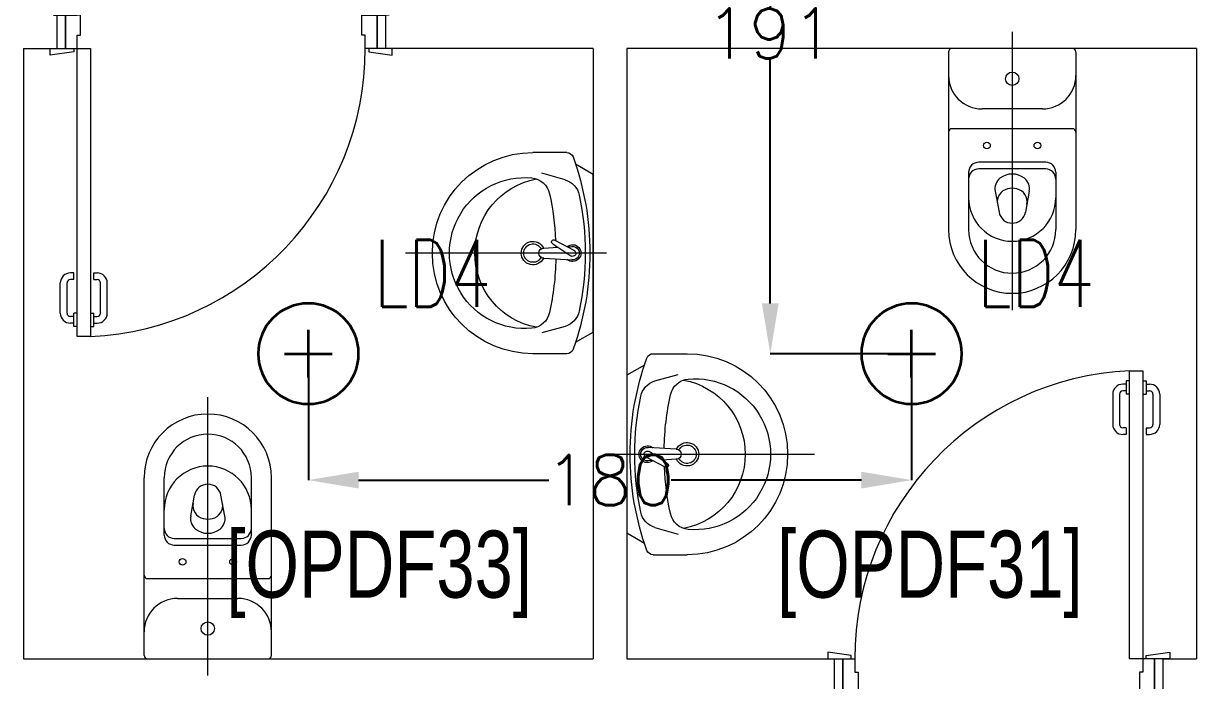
# Model space of a CAD drawing. Extents: x -12260 to 57327, y -29287 to 19916.
# Drawn here: x 34976 to 38476, y -8795 to -6835 of the extents above; entities that cross this region are included whole.
import ezdxf
from ezdxf.enums import TextEntityAlignment as Align

# ---------------------------------------------------------------- set-up
doc = ezdxf.new("R2010")
doc.units = 0
doc.header["$LTSCALE"] = 0.25
doc.linetypes.add('DASHDOT', pattern=[25.4, 12.7, -6.35, 0, -6.35])
for name, color, linetype, lineweight in [('01-First Floor$0$72_EGR_BASE_TEXT', 252, 'Continuous', 5), ('01-First Floor$0$SANIT', 250, 'Continuous', 5), ('01-First Floor$0$Walls', 251, 'Continuous', 5), ('01-First Floor$0$Wooden Joinery', 251, 'Continuous', 5), ('E-DIM', 6, 'Continuous', 18), ('E-LITE-CIRC-NUMB', 6, 'Continuous', 25), ('E-LITE-CLNG @ 100', 150, 'Continuous', 35), ('E-LITE-CLNG-CNDT', 6, 'DASHDOT', 35), ('E-LITE-CTRL', 6, 'Continuous', 25), ('E-LITE-IDEN', 6, 'Continuous', 25)]:
    doc.layers.add(name, color=color, linetype=linetype, lineweight=lineweight)
doc.styles.add('01-First Floor$0$X3G_ENTITY_9F38', font='swisscl.ttf', dxfattribs={"height": 0.2})
doc.styles.add('DC_SIMPLEX', font='SIMPLEX.shx', dxfattribs={"width": 0.7})
doc.styles.get("Standard").update_dxf_attribs({"font": 'romans.shx'})
doc.dimstyles.get("Standard").update_dxf_attribs({"dimtxt": 150, "dimasz": 150, "dimexe": 0.18, "dimexo": 0.0625, "dimgap": 0.09, "dimtad": 0, "dimtih": 1, "dimtoh": 1, "dimdec": 0, "dimlfac": 0.1, "dimzin": 0, "dimdsep": 46, "dimtxsty": 'Standard', "dimcen": 0.09, "dimclrd": 6, "dimadec": 0, "dimazin": 0, "dimtfac": 1, "dimtdec": 0, "dimtofl": 0, "dimtmove": 0, "dimatfit": 3, "dimfxl": 1, "dimtolj": 1, "dimtzin": 0, "dimarcsym": 0})

# ---------------------------------------------------------------- blocks, each defined once
blk = doc.blocks.new('01-First Floor$0$A$C72370EFE')
at = {"layer": '01-First Floor$0$Wooden Joinery'}
for p, q in [((-0.01, -0.03), (-0.01, -0.07)), ((0, -0.03), (-0.01, -0.03)), ((0.04, -0.03), (0.05, -0.03)), ((0.05, -0.03), (0.05, -0.07)), ((-0.05, -0.07), (-0.05, -0.16)), ((-0.03, -0.07), (-0.03, -0.16)), ((-0.01, -0.04), (-0.02, -0.04)), ((-0.01, -0.06), (-0.02, -0.06)), ((0, -0.07), (-0.01, -0.07)), ((0.04, -0.07), (0.05, -0.07)), ((0.05, -0.04), (0.06, -0.04)), ((0.05, -0.06), (0.06, -0.06)), ((0.07, -0.07), (0.07, -0.16)), ((0.09, -0.07), (0.09, -0.16)), ((-0.01, -0.17), (-0.02, -0.17)), ((-0.01, -0.17), (-0.01, -0.19)), ((0.05, -0.17), (0.06, -0.17)), ((0.05, -0.17), (0.05, -0.19)), ((-0.01, -0.19), (-0.02, -0.19)), ((0.05, -0.19), (0.06, -0.19))]:
    blk.add_line(p, q, dxfattribs=at)
for centre, radius, start, end in [((-0.02, -0.07), 0.03, 90, 180), ((-0.02, -0.07), 0.01, 90, 180), ((0.06, -0.07), 0.03, 0, 90), ((0.06, -0.07), 0.01, 0, 90), ((-0.02, -0.16), 0.03, 180, 270), ((-0.02, -0.16), 0.01, 180, 270), ((0.06, -0.16), 0.01, 270, 0), ((0.06, -0.16), 0.03, 270, 0)]:
    blk.add_arc(centre, radius, start, end, dxfattribs=at)
blk = doc.blocks.new('01-First Floor$0$A$C5DAD61B4')
at = {"layer": '01-First Floor$0$Wooden Joinery'}
for points in [[(80, 959.1), (80, 969.1), (10, 979.1), (10, 959.1)], [(940, 959.1), (940, 969.1), (1010, 979.1), (1010, 959.1)], [(70, 859.1), (70, 849.1), (0, 839.1), (0, 859.1)], [(120, 859.1), (120, 0), (80, 0), (80, 859.1)], [(950, 859.1), (950, 849.1), (1020, 839.1), (1020, 859.1)]]:
    blk.add_lwpolyline(points, close=True, dxfattribs=at)
for points in [[(45, 859.1), (45, 959.1), (20, 959.1), (20, 859.1), (45, 859.1)], [(45, 859.1), (80, 859.1), (80, 899.1), (90, 899.1), (90, 959.1), (45, 959.1), (45, 859.1)], [(975, 859.1), (940, 859.1), (940, 899.1), (930, 899.1), (930, 959.1), (975, 959.1), (975, 859.1)], [(975, 859.1), (975, 959.1), (1000, 959.1), (1000, 859.1), (975, 859.1)]]:
    blk.add_lwpolyline(points, dxfattribs=at)
blk.add_arc((80, 859.1), 860, 272.666, 0, dxfattribs=at)
at = {"layer": '01-First Floor$0$Wooden Joinery', "xscale": 999.9999999998854, "yscale": 999.9999999998854, "zscale": 999.9999999998854, "rotation": 180}
blk.add_blockref('01-First Floor$0$A$C72370EFE', (120, 0), dxfattribs=at)
blk = doc.blocks.new('01-First Floor$0$WC manta')
at = {"layer": '01-First Floor$0$SANIT'}
for p, q in [((-0.13, 0.18), (-0.13, -0.18)), ((-0.12, 0.19), (0.41, 0.19)), ((0.109, 0.18), (0.109, -0.18)), ((0.239, 0.13), (0.41, 0.13)), ((0.05, 0.09), (0.05, -0.09)), ((0.209, 0.1), (0.209, -0.1)), ((0.229, 0.1), (0.229, -0.1)), ((0.2955, 0.051), (0.3581, 0.0393)), ((-0.18, 0), (0.65, 0)), ((0.2955, -0.051), (0.3581, -0.0393)), ((0.239, -0.13), (0.41, -0.13)), ((-0.12, -0.19), (0.41, -0.19))]:
    blk.add_line(p, q, dxfattribs=at)
for centre, radius in [((0.159, 0.0752), 0.01), ((-0.04, 0), 0.02), ((0.159, -0.0753), 0.01)]:
    blk.add_circle(centre, radius, dxfattribs=at)
for centre, radius, start, end in [((-0.12, 0.18), 0.01, 90, 180), ((-0.05, 0.09), 0.1, 0, 90), ((0.119, 0.18), 0.01, 90, 180), ((0.41, 0), 0.19, 270, 90), ((0.239, 0.1), 0.03, 90, 180), ((0.259, 0.1), 0.03, 90, 180), ((0.3147, 0), 0.13, 270, 90), ((0.41, 0), 0.13, 270, 90), ((0.3029, 0), 0.0588, 141.525, 218.475), ((0.2882, 0.0117), 0.04, 79.4289, 141.525), ((0.3271, 0.0044), 0.04, 79.4289, 166.4176), ((0.3507, 0), 0.04, 280.5711, 79.4289), ((0.3454, 0), 0.0588, 166.4176, 193.5824), ((0.3271, -0.0044), 0.04, 193.5824, 280.5711), ((0.2882, -0.0117), 0.04, 218.475, 280.5711), ((-0.05, -0.09), 0.1, 270, 0), ((0.239, -0.1), 0.03, 180, 270), ((0.259, -0.1), 0.03, 180, 270), ((-0.12, -0.18), 0.01, 180, 270), ((0.119, -0.18), 0.01, 180, 270)]:
    blk.add_arc(centre, radius, start, end, dxfattribs=at)
blk = doc.blocks.new('01-First Floor$0$lav-manta 60')
at = {"layer": '01-First Floor$0$SANIT'}
for p, q in [((0, 0.04), (0, -0.56)), ((-0.2658, -0.0529), (-0.2358, 0)), ((-0.2358, 0), (0.2358, 0)), ((0.2658, -0.0529), (0.2358, 0)), ((-0.015, -0.1473), (-0.0199, -0.064)), ((0.0274, -0.121), (-0.0078, -0.0673)), ((0.0389, -0.1142), (0.0087, -0.0575)), ((0.0191, -0.077), (0.0199, -0.064)), ((-0.3, -0.0789), (-0.3, -0.18)), ((-0.2185, -0.0841), (-0.2383, -0.1537)), ((0.2185, -0.0841), (0.2383, -0.1537)), ((0.3, -0.0789), (0.3, -0.18)), ((0.015, -0.1473), (0.0174, -0.1057))]:
    blk.add_line(p, q, dxfattribs=at)
for centre, radius, start, end in [((0, -0.8557), 0.8457, 70.1771, 109.8229), ((0, -0.8696), 0.8457, 78.1914, 101.8086), ((-0.28, -0.0789), 0.02, 109.8229, 180), ((-0.1608, -0.1006), 0.06, 101.8086, 164.0794), ((0, -0.0617), 0.025, 320.7474, 220.368), ((0, -0.0617), 0.02, 353.2671, 186.682), ((0, -0.0617), 0.00966, 25.4127, 215.9577), ((0.1608, -0.1006), 0.06, 15.9206, 78.1914), ((0.28, -0.0789), 0.02, 0, 70.1771), ((-0.1645, -0.189), 0.06, 102.0883, 174.8142), ((0, -0.9572), 0.8457, 91.1572, 102.0883), ((0, -0.9572), 0.8457, 88.5486, 88.844), ((0.0332, -0.1176), 0.00666, 210.6852, 30.6852), ((0, -0.9572), 0.8457, 77.9117, 87.4274), ((0.1645, -0.189), 0.06, 5.1858, 77.9117), ((0, -0.1282), 0.2252, 190.6097, 349.3903), ((0, -0.18), 0.035, 115.3106, 64.6894), ((0, -0.18), 0.0275, 117.1496, 62.8504), ((0, -0.1473), 0.015, 180, 0), ((0, -0.18), 0.3, 180, 0), ((0, -0.2039), 0.2252, 174.8142, 5.1858)]:
    blk.add_arc(centre, radius, start, end, dxfattribs=at)
blk = doc.blocks.new('01-First Floor')
at = {"layer": '01-First Floor$0$Walls'}
for p, q in [((34976, -6910), (34976, -8730)), ((34976, -6910), (35076, -6910)), ((36676, -6910), (36056, -6910)), ((36676, -6910), (36676, -8730)), ((38476, -6910), (36776, -6910)), ((36776, -6910), (36776, -8730)), ((38476, -6910), (38476, -8730)), ((34976, -8730), (36676, -8730)), ((36776, -8730), (37396, -8730)), ((38376, -8730), (38476, -8730))]:
    blk.add_line(p, q, dxfattribs=at)
at = {"layer": '01-First Floor$0$SANIT'}
for name, p, xscale, yscale, zscale, rotation in [('01-First Floor$0$WC manta', (37926, -7040), 999.9999999999995, 999.9999999999995, 999.9999999999995, 270), ('01-First Floor$0$lav-manta 60', (36676, -7520), -1000.000000000223, 1000.000000000223, 1000.000000000223, 270), ('01-First Floor$0$lav-manta 60', (36776, -8120), -1000.000000000223, 1000.000000000223, 1000.000000000223, 90), ('01-First Floor$0$WC manta', (35526, -8600), 999.9999999999995, 999.9999999999995, 999.9999999999995, 90.00000000000001)]:
    blk.add_blockref(name, p, dxfattribs=dict(at, xscale=xscale, yscale=yscale, zscale=zscale, rotation=rotation))
at = {"layer": '01-First Floor$0$Wooden Joinery'}
blk.add_blockref('01-First Floor$0$A$C5DAD61B4', (35056, -7769.1), dxfattribs=at)
at = {"layer": '01-First Floor$0$Wooden Joinery', "rotation": 180}
blk.add_blockref('01-First Floor$0$A$C5DAD61B4', (38396, -7870.9), dxfattribs=at)
at = {"layer": '01-First Floor$0$72_EGR_BASE_TEXT', "char_height": 200, "attachment_point": 2, "style": '01-First Floor$0$X3G_ENTITY_9F38'}
for s, insert in [('[OPDF33]', (36037.2, -8347.8, 0)), ('[OPDF31]', (37680.4, -8347.8, 0))]:
    blk.add_mtext(s, dxfattribs=dict(at, insert=insert))
blk = doc.blocks.new('DC_LT-CL-Point')
for p, q in [((0, -0.711), (0, 0.711)), ((0.711, 0), (-0.711, 0))]:
    blk.add_line(p, q)
blk.add_circle((0, 0), 1.5)
at = {"layer": 'E-LITE-CIRC-NUMB', "style": 'DC_SIMPLEX', "width": 0.7, "flags": 8}
blk.add_attdef('CIRCUIT', text='', height=2, rotation=360, dxfattribs=at).set_placement((-3.364, 1.5), align=Align.RIGHT)
at = {"layer": 'E-LITE-CTRL', "style": 'DC_SIMPLEX', "width": 0.7, "flags": 8}
blk.add_attdef('CONTROL', (3.364, -3.498), '', height=2, rotation=360, dxfattribs=at)
at = {"layer": 'E-LITE-IDEN', "style": 'DC_SIMPLEX', "width": 0.7, "flags": 8}
blk.add_attdef('TYPE', (3.364, 1.5), '', height=2, rotation=360, dxfattribs=at)
blk = doc.blocks.new('*D159')
at = {"layer": 'Defpoints', "color": 0}
for p in [(35826, -7820), (37626, -7820), (35826, -8197.1)]:
    blk.add_point(p, dxfattribs=at)
at = {"layer": 'E-DIM', "color": 0, "lineweight": -2, "transparency": 16777216}
for p, q in [((35826, -7820.1), (35826, -8197.3)), ((37626, -7820.1), (37626, -8197.3))]:
    blk.add_line(p, q, dxfattribs=at)
at = {"layer": 'E-DIM', "color": 6, "lineweight": -2, "transparency": 16777216}
for p, q in [((35976, -8197.1), (36543.8, -8197.1)), ((37476, -8197.1), (36908.2, -8197.1))]:
    blk.add_line(p, q, dxfattribs=at)
at = {"layer": 'E-DIM', "color": 6, "transparency": 16777216}
for points in [[(35976, -8172.1), (35976, -8222.1), (35826, -8197.1)], [(37476, -8172.1), (37476, -8222.1), (37626, -8197.1)]]:
    blk.add_solid(points, dxfattribs=at)
at = {"layer": 'E-DIM', "color": 7, "transparency": 16777216, "insert": (36726, -8197.1), "char_height": 150, "attachment_point": 5}
blk.add_mtext('\\A1;180', dxfattribs=at)
blk = doc.blocks.new('*D160')
at = {"layer": 'Defpoints', "color": 0}
for p in [(37204.2, -5910), (37676, -5910), (37626, -7820)]:
    blk.add_point(p, dxfattribs=at)
at = {"layer": 'E-DIM', "color": 0, "lineweight": -2, "transparency": 16777216}
for p, q in [((37675.9, -5910), (37204.1, -5910)), ((37625.9, -7820), (37204.1, -7820))]:
    blk.add_line(p, q, dxfattribs=at)
at = {"layer": 'E-DIM', "color": 6, "lineweight": -2, "transparency": 16777216}
for p, q in [((37204.2, -6060), (37204.2, -6789.9)), ((37204.2, -7670), (37204.2, -6940.1))]:
    blk.add_line(p, q, dxfattribs=at)
at = {"layer": 'E-DIM', "color": 6, "transparency": 16777216}
for points in [[(37179.2, -6060), (37229.2, -6060), (37204.2, -5910)], [(37179.2, -7670), (37229.2, -7670), (37204.2, -7820)]]:
    blk.add_solid(points, dxfattribs=at)
at = {"layer": 'E-DIM', "color": 7, "transparency": 16777216, "insert": (37204.2, -6865), "char_height": 150, "attachment_point": 5}
blk.add_mtext('\\A1;191', dxfattribs=at)

msp = doc.modelspace()

# ---------------------------------------------------------------- block references
at = {"layer": 'E-LITE-CLNG @ 100'}
ref = msp.add_blockref('DC_LT-CL-Point', (35826, -7820), dxfattribs=dict(at, xscale=-99.99999999999999, yscale=99.99999999999999, zscale=99.99999999999999))
ref.add_attrib('TYPE', 'LD4', (36022.4, -7680.7), dxfattribs={"layer": 'E-LITE-IDEN', "height": 200, "style": 'DC_SIMPLEX', "width": 0.7, "flags": 8})
ref = msp.add_blockref('DC_LT-CL-Point', (37626, -7820), dxfattribs=dict(at, xscale=-99.99999999999999, yscale=99.99999999999999, zscale=99.99999999999999))
ref.add_attrib('TYPE', 'LD4', (37822.4, -7680.7), dxfattribs={"layer": 'E-LITE-IDEN', "height": 200, "style": 'DC_SIMPLEX', "width": 0.7, "flags": 8})
at = {"layer": 'E-LITE-CLNG-CNDT'}
msp.add_blockref('01-First Floor', (0, 0), dxfattribs=at)

# ---------------------------------------------------------------- dimensions: what is measured, and where the dimension line sits
at = {"layer": 'E-DIM'}
dim = msp.add_linear_dim(base=(37204.2, -5910), p1=(37626, -7820), p2=(37676, -5910), angle=90, dimstyle='Standard', override={"dimclrt": 7}, dxfattribs=at)
dim.commit()
dim.dimension.update_dxf_attribs({"geometry": '*D160', "text_midpoint": (37204.2, -6865)})
dim = msp.add_linear_dim(base=(35826, -8197.1), p1=(37626, -7820), p2=(35826, -7820), dimstyle='Standard', override={"dimclrt": 7}, dxfattribs=at)
dim.commit()
dim.dimension.update_dxf_attribs({"geometry": '*D159', "text_midpoint": (36726, -8197.1)})

doc.saveas('drawing.dxf')
